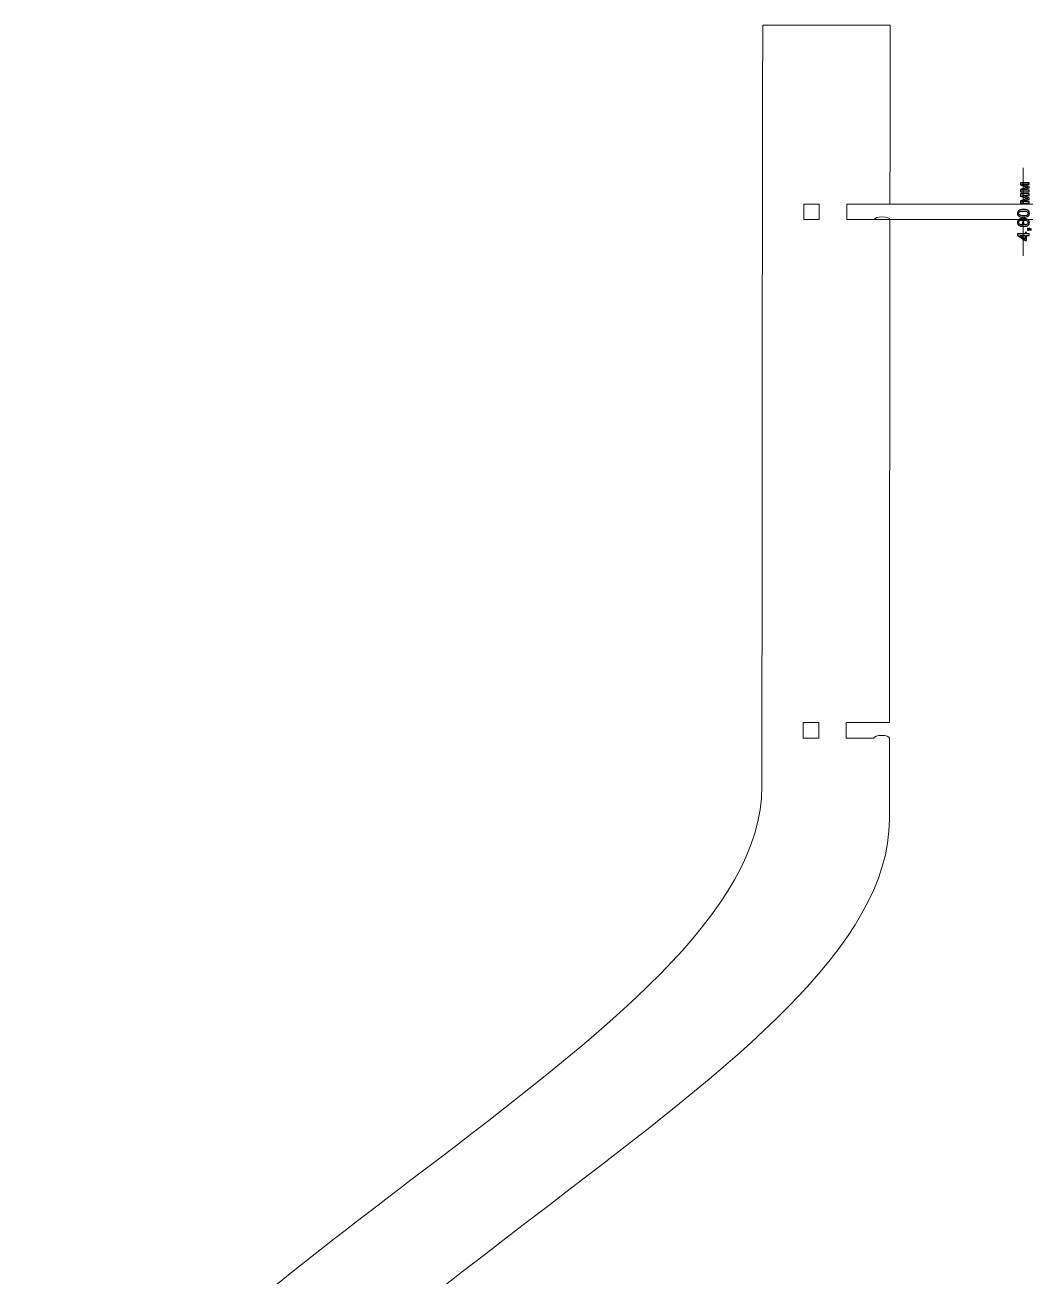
# Model space of a CAD drawing. Header units: millimetres. Extents: x -2210 to -375, y -2136 to -307.
# Drawn here: x -1950.2 to -1690.7, y -1654.7 to -1332.4 of the extents above; entities that cross this region are included whole.
import ezdxf

# ---------------------------------------------------------------- set-up
doc = ezdxf.new("R2010")
doc.units = ezdxf.units.MM
doc.header["$MEASUREMENT"] = 0
doc.layers.add('Layer 1', color=7, linetype='Continuous')

msp = doc.modelspace()

# ---------------------------------------------------------------- linework, layer by layer
at = {"layer": 'Layer 1', "color": 1, "lineweight": 9}
for points, knots in [([(-1913.3139, -2131.478), (-2121.8984, -1836.5743), (-1965.6681, -1717.348), (-1848.1802, -1627.6878), (-1848.1802, -1627.6878), (-1848.1802, -1627.6878), (-1848.1802, -1627.6878), (-1848.1802, -1627.6878), (-1848.1802, -1627.6878), (-1800.8043, -1591.5329), (-1760.4813, -1560.7614), (-1760.4558, -1528.3561), (-1760.4558, -1528.3561), (-1760.4558, -1528.3561), (-1760.4558, -1528.3561), (-1760.4558, -1528.3561), (-1760.4558, -1528.3561), (-1760.4103, -1463.037), (-1760.3725, -1397.718), (-1760.246, -1332.4)], [0, 0, 0, 0, 0.16666667, 0.16666667, 0.16666667, 0.16666667, 0.33333333, 0.33333333, 0.33333333, 0.33333333, 0.5, 0.5, 0.5, 0.5, 0.66666667, 0.66666667, 0.66666667, 0.66666667, 1, 1, 1, 1]), ([(-1745.6717, -1378.4783), (-1745.6717, -1378.4783), (-1749.6677, -1378.475), (-1749.6677, -1378.475), (-1749.6677, -1378.475), (-1749.6677, -1378.475), (-1749.6677, -1378.475), (-1749.6677, -1378.475), (-1749.6677, -1378.475), (-1749.6677, -1378.475), (-1749.671, -1382.471), (-1749.671, -1382.471), (-1749.671, -1382.471), (-1749.671, -1382.471), (-1749.671, -1382.471), (-1749.671, -1382.471), (-1749.671, -1382.471), (-1749.671, -1382.471), (-1745.675, -1382.4743), (-1745.675, -1382.4743), (-1745.675, -1382.4743), (-1745.675, -1382.4743), (-1745.675, -1382.4743), (-1745.675, -1382.4743), (-1745.675, -1382.4743), (-1745.675, -1382.4743), (-1745.6717, -1378.4783), (-1745.6717, -1378.4783)], [0, 0, 0, 0, 0.125, 0.125, 0.125, 0.125, 0.25, 0.25, 0.25, 0.25, 0.375, 0.375, 0.375, 0.375, 0.5, 0.5, 0.5, 0.5, 0.625, 0.625, 0.625, 0.625, 0.75, 0.75, 0.75, 0.75, 1, 1, 1, 1]), ([(-1727.4677, -1378.4928), (-1727.4677, -1378.4928), (-1738.5677, -1378.4839), (-1738.5677, -1378.4839), (-1738.5677, -1378.4839), (-1738.5677, -1378.4839), (-1738.5677, -1378.4839), (-1738.5677, -1378.4839), (-1738.5677, -1378.4839), (-1738.5677, -1378.4839), (-1738.571, -1382.4799), (-1738.571, -1382.4799)], [0, 0, 0, 0, 0.25, 0.25, 0.25, 0.25, 0.5, 0.5, 0.5, 0.5, 1, 1, 1, 1]), ([(-1731.467, -1382.4854), (-1731.467, -1382.0958), (-1730.5679, -1381.7773), (-1729.469, -1381.7784), (-1729.469, -1381.7784), (-1729.469, -1381.7784), (-1729.469, -1381.7784), (-1729.469, -1381.7784), (-1729.469, -1381.7784), (-1729.469, -1381.7784), (-1729.469, -1381.7784), (-1729.469, -1381.7784), (-1729.469, -1381.7784), (-1729.469, -1381.7784), (-1729.469, -1381.7784), (-1729.469, -1381.7784), (-1729.469, -1381.7784), (-1728.3701, -1381.7795), (-1727.471, -1382.0992), (-1727.471, -1382.4888), (-1727.471, -1382.4888), (-1727.471, -1382.4888), (-1727.471, -1382.4888), (-1727.471, -1382.4888), (-1727.471, -1382.4888), (-1727.471, -1382.4888), (-1727.471, -1382.4888), (-1727.471, -1382.4888)], [0, 0, 0, 0, 0.125, 0.125, 0.125, 0.125, 0.25, 0.25, 0.25, 0.25, 0.375, 0.375, 0.375, 0.375, 0.5, 0.5, 0.5, 0.5, 0.625, 0.625, 0.625, 0.625, 0.75, 0.75, 0.75, 0.75, 1, 1, 1, 1]), ([(-1745.8204, -1511.9547), (-1745.8204, -1511.9547), (-1749.8164, -1511.9525), (-1749.8164, -1511.9525), (-1749.8164, -1511.9525), (-1749.8164, -1511.9525), (-1749.8164, -1511.9525), (-1749.8164, -1511.9525), (-1749.8164, -1511.9525), (-1749.8164, -1511.9525), (-1749.8198, -1515.9485), (-1749.8198, -1515.9485), (-1749.8198, -1515.9485), (-1749.8198, -1515.9485), (-1749.8198, -1515.9485), (-1749.8198, -1515.9485), (-1749.8198, -1515.9485), (-1749.8198, -1515.9485), (-1745.8238, -1515.9518), (-1745.8238, -1515.9518), (-1745.8238, -1515.9518), (-1745.8238, -1515.9518), (-1745.8238, -1515.9518), (-1745.8238, -1515.9518), (-1745.8238, -1515.9518), (-1745.8238, -1515.9518), (-1745.8204, -1511.9547), (-1745.8204, -1511.9547)], [0, 0, 0, 0, 0.125, 0.125, 0.125, 0.125, 0.25, 0.25, 0.25, 0.25, 0.375, 0.375, 0.375, 0.375, 0.5, 0.5, 0.5, 0.5, 0.625, 0.625, 0.625, 0.625, 0.75, 0.75, 0.75, 0.75, 1, 1, 1, 1]), ([(-1738.7164, -1511.9614), (-1738.7164, -1511.9614), (-1738.7164, -1511.9614), (-1738.7164, -1511.9614), (-1738.7164, -1511.9614), (-1738.7164, -1511.9614), (-1738.7198, -1515.9574), (-1738.7198, -1515.9574)], [0, 0, 0, 0, 0.33333333, 0.33333333, 0.33333333, 0.33333333, 1, 1, 1, 1]), ([(-1731.6158, -1515.9629), (-1731.6158, -1515.5733), (-1730.7167, -1515.2548), (-1729.6178, -1515.2559), (-1729.6178, -1515.2559), (-1729.6178, -1515.2559), (-1729.6178, -1515.2559), (-1729.6178, -1515.2559), (-1729.6178, -1515.2559), (-1729.6178, -1515.2559), (-1729.6178, -1515.2559), (-1729.6178, -1515.2559), (-1729.6178, -1515.2559), (-1729.6178, -1515.2559), (-1729.6178, -1515.2559), (-1729.6178, -1515.2559), (-1729.6178, -1515.2559), (-1728.5189, -1515.257), (-1727.6198, -1515.5767), (-1727.6109, -1515.9663), (-1727.6109, -1515.9663), (-1727.6109, -1515.9663), (-1727.6109, -1515.9663), (-1727.6109, -1515.9663), (-1727.6109, -1515.9663), (-1727.6109, -1515.9663), (-1727.6109, -1515.9663), (-1727.6109, -1515.9663)], [0, 0, 0, 0, 0.125, 0.125, 0.125, 0.125, 0.25, 0.25, 0.25, 0.25, 0.375, 0.375, 0.375, 0.375, 0.5, 0.5, 0.5, 0.5, 0.625, 0.625, 0.625, 0.625, 0.75, 0.75, 0.75, 0.75, 1, 1, 1, 1]), ([(-1886.4608, -2131.4991), (-2086.041, -1842.8247), (-1931.701, -1725.0392), (-1815.3542, -1636.2503), (-1815.3542, -1636.2503), (-1815.3542, -1636.2503), (-1815.3542, -1636.2503), (-1815.3542, -1636.2503), (-1815.3542, -1636.2503), (-1767.9771, -1600.0954), (-1727.6553, -1569.324), (-1727.6297, -1536.9186), (-1727.6297, -1536.9186), (-1727.6297, -1536.9186), (-1727.6297, -1536.9186), (-1727.6297, -1536.9186), (-1727.6297, -1536.9186), (-1727.6297, -1536.9186), (-1727.6297, -1536.9175), (-1727.6297, -1536.9175)], [0, 0, 0, 0, 0.16666667, 0.16666667, 0.16666667, 0.16666667, 0.33333333, 0.33333333, 0.33333333, 0.33333333, 0.5, 0.5, 0.5, 0.5, 0.66666667, 0.66666667, 0.66666667, 0.66666667, 1, 1, 1, 1])]:
    msp.add_open_spline(points, degree=3, knots=knots, dxfattribs=at)
for points in [[(-1727.4044, -1332.4267), (-1727.4044, -1332.4267), (-1760.246, -1332.4), (-1760.246, -1332.4)], [(-1727.42, -1340.9626), (-1727.42, -1340.9626), (-1727.4044, -1332.4267), (-1727.4044, -1332.4267)], [(-1727.4832, -1378.4928), (-1727.4644, -1365.982), (-1727.4433, -1353.4723), (-1727.42, -1340.9626)], [(-1738.571, -1382.4799), (-1738.571, -1382.4799), (-1731.467, -1382.4854), (-1731.467, -1382.4854)], [(-1727.6064, -1511.9614), (-1727.6064, -1511.9614), (-1727.4866, -1382.3989), (-1727.4866, -1382.3989)], [(-1738.7164, -1511.9614), (-1738.7164, -1511.9614), (-1727.6064, -1511.9614), (-1727.6064, -1511.9614)], [(-1738.7198, -1515.9574), (-1738.7198, -1515.9574), (-1731.6158, -1515.9629), (-1731.6158, -1515.9629)], [(-1727.6109, -1515.9663), (-1727.6109, -1515.9663), (-1727.6297, -1536.9186), (-1727.6297, -1536.9186)]]:
    msp.add_open_spline(points, degree=3, dxfattribs=at)
at = {"layer": 'Layer 1', "color": 155, "lineweight": 9}
for points in [[(-1693.1532, -1378.4839), (-1693.1532, -1378.4839), (-1693.1532, -1369.1512), (-1693.1532, -1369.1512)], [(-1736.0677, -1378.4839), (-1736.0677, -1378.4839), (-1690.6532, -1378.4839), (-1690.6532, -1378.4839)], [(-1736.0677, -1382.4799), (-1736.0677, -1382.4799), (-1690.6532, -1382.4799), (-1690.6532, -1382.4799)], [(-1693.1532, -1391.8126), (-1693.1532, -1391.8126), (-1693.1532, -1382.4799), (-1693.1532, -1382.4799)]]:
    msp.add_open_spline(points, degree=3, dxfattribs=at)
at = {"layer": 'Layer 1', "color": 155}
for points, knots in [([(-1693.8285, -1375.3116), (-1693.8285, -1375.3116), (-1693.8285, -1374.7387), (-1693.8285, -1374.7387), (-1693.8285, -1374.7387), (-1693.8285, -1374.7387), (-1692.0703, -1374.158), (-1692.0703, -1374.158), (-1692.0703, -1374.158), (-1692.0703, -1374.158), (-1693.8285, -1373.5153), (-1693.8285, -1373.5153), (-1693.8285, -1373.5153), (-1693.8285, -1373.5153), (-1693.8285, -1372.9833), (-1693.8285, -1372.9833), (-1693.8285, -1372.9833), (-1693.8285, -1372.9833), (-1691.6314, -1372.9833), (-1691.6314, -1372.9833), (-1691.6314, -1372.9833), (-1691.6314, -1372.9833), (-1691.6314, -1373.3558), (-1691.6314, -1373.3558), (-1691.6314, -1373.3558), (-1691.6314, -1373.3558), (-1693.4002, -1373.3558), (-1693.4002, -1373.3558), (-1693.4002, -1373.3558), (-1693.4002, -1373.3558), (-1691.6314, -1374.0028), (-1691.6314, -1374.0028), (-1691.6314, -1374.0028), (-1691.6314, -1374.0028), (-1691.6314, -1374.3358), (-1691.6314, -1374.3358), (-1691.6314, -1374.3358), (-1691.6314, -1374.3358), (-1693.4849, -1374.9475), (-1693.4849, -1374.9475), (-1693.4849, -1374.9475), (-1693.4849, -1374.9475), (-1691.6314, -1374.9475), (-1691.6314, -1374.9475), (-1691.6314, -1374.9475), (-1691.6314, -1374.9475), (-1691.6314, -1375.3116), (-1691.6314, -1375.3116), (-1691.6314, -1375.3116), (-1691.6314, -1375.3116), (-1693.8285, -1375.3116), (-1693.8285, -1375.3116)], [0, 0, 0, 0, 0.07142857, 0.07142857, 0.07142857, 0.07142857, 0.14285714, 0.14285714, 0.14285714, 0.14285714, 0.21428571, 0.21428571, 0.21428571, 0.21428571, 0.28571429, 0.28571429, 0.28571429, 0.28571429, 0.35714286, 0.35714286, 0.35714286, 0.35714286, 0.42857143, 0.42857143, 0.42857143, 0.42857143, 0.5, 0.5, 0.5, 0.5, 0.57142857, 0.57142857, 0.57142857, 0.57142857, 0.64285714, 0.64285714, 0.64285714, 0.64285714, 0.71428571, 0.71428571, 0.71428571, 0.71428571, 0.78571429, 0.78571429, 0.78571429, 0.78571429, 0.85714286, 0.85714286, 0.85714286, 0.85714286, 1, 1, 1, 1]), ([(-1693.8285, -1378.222), (-1693.8285, -1378.222), (-1693.8285, -1377.6491), (-1693.8285, -1377.6491), (-1693.8285, -1377.6491), (-1693.8285, -1377.6491), (-1692.0703, -1377.0684), (-1692.0703, -1377.0684), (-1692.0703, -1377.0684), (-1692.0703, -1377.0684), (-1693.8285, -1376.4257), (-1693.8285, -1376.4257), (-1693.8285, -1376.4257), (-1693.8285, -1376.4257), (-1693.8285, -1375.8937), (-1693.8285, -1375.8937), (-1693.8285, -1375.8937), (-1693.8285, -1375.8937), (-1691.6314, -1375.8937), (-1691.6314, -1375.8937), (-1691.6314, -1375.8937), (-1691.6314, -1375.8937), (-1691.6314, -1376.2662), (-1691.6314, -1376.2662), (-1691.6314, -1376.2662), (-1691.6314, -1376.2662), (-1693.4002, -1376.2662), (-1693.4002, -1376.2662), (-1693.4002, -1376.2662), (-1693.4002, -1376.2662), (-1691.6314, -1376.9132), (-1691.6314, -1376.9132), (-1691.6314, -1376.9132), (-1691.6314, -1376.9132), (-1691.6314, -1377.2462), (-1691.6314, -1377.2462), (-1691.6314, -1377.2462), (-1691.6314, -1377.2462), (-1693.4849, -1377.8579), (-1693.4849, -1377.8579), (-1693.4849, -1377.8579), (-1693.4849, -1377.8579), (-1691.6314, -1377.8579), (-1691.6314, -1377.8579), (-1691.6314, -1377.8579), (-1691.6314, -1377.8579), (-1691.6314, -1378.222), (-1691.6314, -1378.222), (-1691.6314, -1378.222), (-1691.6314, -1378.222), (-1693.8285, -1378.222), (-1693.8285, -1378.222)], [0, 0, 0, 0, 0.07142857, 0.07142857, 0.07142857, 0.07142857, 0.14285714, 0.14285714, 0.14285714, 0.14285714, 0.21428571, 0.21428571, 0.21428571, 0.21428571, 0.28571429, 0.28571429, 0.28571429, 0.28571429, 0.35714286, 0.35714286, 0.35714286, 0.35714286, 0.42857143, 0.42857143, 0.42857143, 0.42857143, 0.5, 0.5, 0.5, 0.5, 0.57142857, 0.57142857, 0.57142857, 0.57142857, 0.64285714, 0.64285714, 0.64285714, 0.64285714, 0.71428571, 0.71428571, 0.71428571, 0.71428571, 0.78571429, 0.78571429, 0.78571429, 0.78571429, 0.85714286, 0.85714286, 0.85714286, 0.85714286, 1, 1, 1, 1]), ([(-1693.1272, -1381.8669), (-1693.4849, -1381.8669), (-1693.7742, -1381.8302), (-1693.9929, -1381.7568), (-1693.9929, -1381.7568), (-1694.2123, -1381.6828), (-1694.3809, -1381.5734), (-1694.4988, -1381.428), (-1694.4988, -1381.428), (-1694.6166, -1381.2834), (-1694.6751, -1381.1007), (-1694.6751, -1380.8805), (-1694.6751, -1380.8805), (-1694.6751, -1380.7183), (-1694.6427, -1380.5757), (-1694.5771, -1380.4523), (-1694.5771, -1380.4523), (-1694.5115, -1380.3295), (-1694.4169, -1380.2279), (-1694.2934, -1380.1489), (-1694.2934, -1380.1489), (-1694.1707, -1380.0699), (-1694.0204, -1380.0078), (-1693.8433, -1379.9626), (-1693.8433, -1379.9626), (-1693.6662, -1379.9168), (-1693.427, -1379.8942), (-1693.1272, -1379.8942), (-1693.1272, -1379.8942), (-1692.7716, -1379.8942), (-1692.4837, -1379.9309), (-1692.265, -1380.0035), (-1692.265, -1380.0035), (-1692.0456, -1380.0762), (-1691.8769, -1380.1856), (-1691.7584, -1380.3309), (-1691.7584, -1380.3309), (-1691.6399, -1380.4756), (-1691.5806, -1380.659), (-1691.5806, -1380.8805), (-1691.5806, -1380.8805), (-1691.5806, -1381.1719), (-1691.6843, -1381.4012), (-1691.8925, -1381.5677), (-1691.8925, -1381.5677), (-1692.1465, -1381.7674), (-1692.5578, -1381.8669), (-1693.1272, -1381.8669)], [0, 0, 0, 0, 0.07692308, 0.07692308, 0.07692308, 0.07692308, 0.15384615, 0.15384615, 0.15384615, 0.15384615, 0.23076923, 0.23076923, 0.23076923, 0.23076923, 0.30769231, 0.30769231, 0.30769231, 0.30769231, 0.38461538, 0.38461538, 0.38461538, 0.38461538, 0.46153846, 0.46153846, 0.46153846, 0.46153846, 0.53846154, 0.53846154, 0.53846154, 0.53846154, 0.61538462, 0.61538462, 0.61538462, 0.61538462, 0.69230769, 0.69230769, 0.69230769, 0.69230769, 0.76923077, 0.76923077, 0.76923077, 0.76923077, 0.84615385, 0.84615385, 0.84615385, 0.84615385, 1, 1, 1, 1]), ([(-1693.1272, -1384.2213), (-1693.4849, -1384.2213), (-1693.7742, -1384.1846), (-1693.9929, -1384.1112), (-1693.9929, -1384.1112), (-1694.2123, -1384.0372), (-1694.3809, -1383.9278), (-1694.4988, -1383.7824), (-1694.4988, -1383.7824), (-1694.6166, -1383.6378), (-1694.6751, -1383.4551), (-1694.6751, -1383.2349), (-1694.6751, -1383.2349), (-1694.6751, -1383.0727), (-1694.6427, -1382.9301), (-1694.5771, -1382.8067), (-1694.5771, -1382.8067), (-1694.5115, -1382.6839), (-1694.4169, -1382.5823), (-1694.2934, -1382.5033), (-1694.2934, -1382.5033), (-1694.1707, -1382.4243), (-1694.0204, -1382.3622), (-1693.8433, -1382.317), (-1693.8433, -1382.317), (-1693.6662, -1382.2712), (-1693.427, -1382.2486), (-1693.1272, -1382.2486), (-1693.1272, -1382.2486), (-1692.7716, -1382.2486), (-1692.4837, -1382.2853), (-1692.265, -1382.3579), (-1692.265, -1382.3579), (-1692.0456, -1382.4306), (-1691.8769, -1382.54), (-1691.7584, -1382.6853), (-1691.7584, -1382.6853), (-1691.6399, -1382.83), (-1691.5806, -1383.0134), (-1691.5806, -1383.2349), (-1691.5806, -1383.2349), (-1691.5806, -1383.5263), (-1691.6843, -1383.7556), (-1691.8925, -1383.9221), (-1691.8925, -1383.9221), (-1692.1465, -1384.1218), (-1692.5578, -1384.2213), (-1693.1272, -1384.2213)], [0, 0, 0, 0, 0.07692308, 0.07692308, 0.07692308, 0.07692308, 0.15384615, 0.15384615, 0.15384615, 0.15384615, 0.23076923, 0.23076923, 0.23076923, 0.23076923, 0.30769231, 0.30769231, 0.30769231, 0.30769231, 0.38461538, 0.38461538, 0.38461538, 0.38461538, 0.46153846, 0.46153846, 0.46153846, 0.46153846, 0.53846154, 0.53846154, 0.53846154, 0.53846154, 0.61538462, 0.61538462, 0.61538462, 0.61538462, 0.69230769, 0.69230769, 0.69230769, 0.69230769, 0.76923077, 0.76923077, 0.76923077, 0.76923077, 0.84615385, 0.84615385, 0.84615385, 0.84615385, 1, 1, 1, 1]), ([(-1693.1258, -1381.4859), (-1692.6269, -1381.4859), (-1692.2953, -1381.428), (-1692.1316, -1381.3116), (-1692.1316, -1381.3116), (-1691.9672, -1381.1952), (-1691.8854, -1381.0513), (-1691.8854, -1380.8805), (-1691.8854, -1380.8805), (-1691.8854, -1380.7098), (-1691.9679, -1380.5659), (-1692.1323, -1380.4495), (-1692.1323, -1380.4495), (-1692.2974, -1380.333), (-1692.6283, -1380.2752), (-1693.1258, -1380.2752), (-1693.1258, -1380.2752), (-1693.6246, -1380.2752), (-1693.9562, -1380.333), (-1694.1199, -1380.4495), (-1694.1199, -1380.4495), (-1694.2843, -1380.5652), (-1694.3661, -1380.7105), (-1694.3661, -1380.8848), (-1694.3661, -1380.8848), (-1694.3661, -1381.0555), (-1694.2934, -1381.1924), (-1694.1488, -1381.2947), (-1694.1488, -1381.2947), (-1693.9647, -1381.4224), (-1693.6232, -1381.4859), (-1693.1258, -1381.4859)], [0, 0, 0, 0, 0.11111111, 0.11111111, 0.11111111, 0.11111111, 0.22222222, 0.22222222, 0.22222222, 0.22222222, 0.33333333, 0.33333333, 0.33333333, 0.33333333, 0.44444444, 0.44444444, 0.44444444, 0.44444444, 0.55555556, 0.55555556, 0.55555556, 0.55555556, 0.66666667, 0.66666667, 0.66666667, 0.66666667, 0.77777778, 0.77777778, 0.77777778, 0.77777778, 1, 1, 1, 1]), ([(-1691.6314, -1386.5623), (-1691.6314, -1386.5623), (-1692.3553, -1386.5623), (-1692.3553, -1386.5623), (-1692.3553, -1386.5623), (-1692.3553, -1386.5623), (-1692.3553, -1387.8789), (-1692.3553, -1387.8789), (-1692.3553, -1387.8789), (-1692.3553, -1387.8789), (-1692.6982, -1387.8789), (-1692.6982, -1387.8789), (-1692.6982, -1387.8789), (-1692.6982, -1387.8789), (-1694.6624, -1386.4946), (-1694.6624, -1386.4946), (-1694.6624, -1386.4946), (-1694.6624, -1386.4946), (-1694.6624, -1386.1898), (-1694.6624, -1386.1898), (-1694.6624, -1386.1898), (-1694.6624, -1386.1898), (-1692.6982, -1386.1898), (-1692.6982, -1386.1898), (-1692.6982, -1386.1898), (-1692.6982, -1386.1898), (-1692.6982, -1385.7792), (-1692.6982, -1385.7792), (-1692.6982, -1385.7792), (-1692.6982, -1385.7792), (-1692.3553, -1385.7792), (-1692.3553, -1385.7792), (-1692.3553, -1385.7792), (-1692.3553, -1385.7792), (-1692.3553, -1386.1898), (-1692.3553, -1386.1898), (-1692.3553, -1386.1898), (-1692.3553, -1386.1898), (-1691.6314, -1386.1898), (-1691.6314, -1386.1898), (-1691.6314, -1386.1898), (-1691.6314, -1386.1898), (-1691.6314, -1386.5623), (-1691.6314, -1386.5623)], [0, 0, 0, 0, 0.08333333, 0.08333333, 0.08333333, 0.08333333, 0.16666667, 0.16666667, 0.16666667, 0.16666667, 0.25, 0.25, 0.25, 0.25, 0.33333333, 0.33333333, 0.33333333, 0.33333333, 0.41666667, 0.41666667, 0.41666667, 0.41666667, 0.5, 0.5, 0.5, 0.5, 0.58333333, 0.58333333, 0.58333333, 0.58333333, 0.66666667, 0.66666667, 0.66666667, 0.66666667, 0.75, 0.75, 0.75, 0.75, 0.83333333, 0.83333333, 0.83333333, 0.83333333, 1, 1, 1, 1]), ([(-1693.1258, -1383.8403), (-1692.6269, -1383.8403), (-1692.2953, -1383.7824), (-1692.1316, -1383.666), (-1692.1316, -1383.666), (-1691.9672, -1383.5496), (-1691.8854, -1383.4057), (-1691.8854, -1383.2349), (-1691.8854, -1383.2349), (-1691.8854, -1383.0642), (-1691.9679, -1382.9203), (-1692.1323, -1382.8039), (-1692.1323, -1382.8039), (-1692.2974, -1382.6874), (-1692.6283, -1382.6296), (-1693.1258, -1382.6296), (-1693.1258, -1382.6296), (-1693.6246, -1382.6296), (-1693.9562, -1382.6874), (-1694.1199, -1382.8039), (-1694.1199, -1382.8039), (-1694.2843, -1382.9196), (-1694.3661, -1383.0649), (-1694.3661, -1383.2392), (-1694.3661, -1383.2392), (-1694.3661, -1383.4099), (-1694.2934, -1383.5468), (-1694.1488, -1383.6491), (-1694.1488, -1383.6491), (-1693.9647, -1383.7768), (-1693.6232, -1383.8403), (-1693.1258, -1383.8403)], [0, 0, 0, 0, 0.11111111, 0.11111111, 0.11111111, 0.11111111, 0.22222222, 0.22222222, 0.22222222, 0.22222222, 0.33333333, 0.33333333, 0.33333333, 0.33333333, 0.44444444, 0.44444444, 0.44444444, 0.44444444, 0.55555556, 0.55555556, 0.55555556, 0.55555556, 0.66666667, 0.66666667, 0.66666667, 0.66666667, 0.77777778, 0.77777778, 0.77777778, 0.77777778, 1, 1, 1, 1]), ([(-1691.6314, -1385.1985), (-1691.6314, -1385.1985), (-1692.0547, -1385.1985), (-1692.0547, -1385.1985), (-1692.0547, -1385.1985), (-1692.0547, -1385.1985), (-1692.0547, -1384.7752), (-1692.0547, -1384.7752), (-1692.0547, -1384.7752), (-1692.0547, -1384.7752), (-1691.6314, -1384.7752), (-1691.6314, -1384.7752), (-1691.6314, -1384.7752), (-1691.4755, -1384.7752), (-1691.3492, -1384.8027), (-1691.2532, -1384.8585), (-1691.2532, -1384.8585), (-1691.1573, -1384.9135), (-1691.0825, -1385.0017), (-1691.0303, -1385.1223), (-1691.0303, -1385.1223), (-1691.0303, -1385.1223), (-1691.1911, -1385.2239), (-1691.1911, -1385.2239), (-1691.1911, -1385.2239), (-1691.2257, -1385.1449), (-1691.2765, -1385.0871), (-1691.3428, -1385.0504), (-1691.3428, -1385.0504), (-1691.4099, -1385.013), (-1691.5058, -1384.9918), (-1691.6314, -1384.9876), (-1691.6314, -1384.9876), (-1691.6314, -1384.9876), (-1691.6314, -1385.1985), (-1691.6314, -1385.1985)], [0, 0, 0, 0, 0.1, 0.1, 0.1, 0.1, 0.2, 0.2, 0.2, 0.2, 0.3, 0.3, 0.3, 0.3, 0.4, 0.4, 0.4, 0.4, 0.5, 0.5, 0.5, 0.5, 0.6, 0.6, 0.6, 0.6, 0.7, 0.7, 0.7, 0.7, 0.8, 0.8, 0.8, 0.8, 1, 1, 1, 1]), ([(-1692.6982, -1386.5623), (-1692.6982, -1386.5623), (-1694.062, -1386.5623), (-1694.062, -1386.5623), (-1694.062, -1386.5623), (-1694.062, -1386.5623), (-1692.6982, -1387.5127), (-1692.6982, -1387.5127), (-1692.6982, -1387.5127), (-1692.6982, -1387.5127), (-1692.6982, -1386.5623), (-1692.6982, -1386.5623)], [0, 0, 0, 0, 0.25, 0.25, 0.25, 0.25, 0.5, 0.5, 0.5, 0.5, 1, 1, 1, 1])]:
    msp.add_open_spline(points, degree=3, knots=knots, dxfattribs=at)
at = {"layer": 'Layer 1', "color": 155, "lineweight": 9}
for points in [[(-1692.8809, -1377.4679), (-1692.8809, -1377.4679), (-1693.1532, -1378.4839), (-1693.1532, -1378.4839), (-1693.1532, -1378.4839), (-1693.1532, -1378.4839), (-1693.4254, -1377.4679), (-1693.4254, -1377.4679), (-1693.4254, -1377.4679), (-1693.4254, -1377.4679), (-1692.8809, -1377.4679), (-1692.8809, -1377.4679)], [(-1692.8809, -1383.4958), (-1692.8809, -1383.4958), (-1693.1532, -1382.4799), (-1693.1532, -1382.4799), (-1693.1532, -1382.4799), (-1693.1532, -1382.4799), (-1693.4254, -1383.4958), (-1693.4254, -1383.4958), (-1693.4254, -1383.4958), (-1693.4254, -1383.4958), (-1692.8809, -1383.4958), (-1692.8809, -1383.4958)]]:
    msp.add_open_spline(points, degree=3, knots=[0, 0, 0, 0, 0.25, 0.25, 0.25, 0.25, 0.5, 0.5, 0.5, 0.5, 1, 1, 1, 1], dxfattribs=at)

doc.saveas('drawing.dxf')
